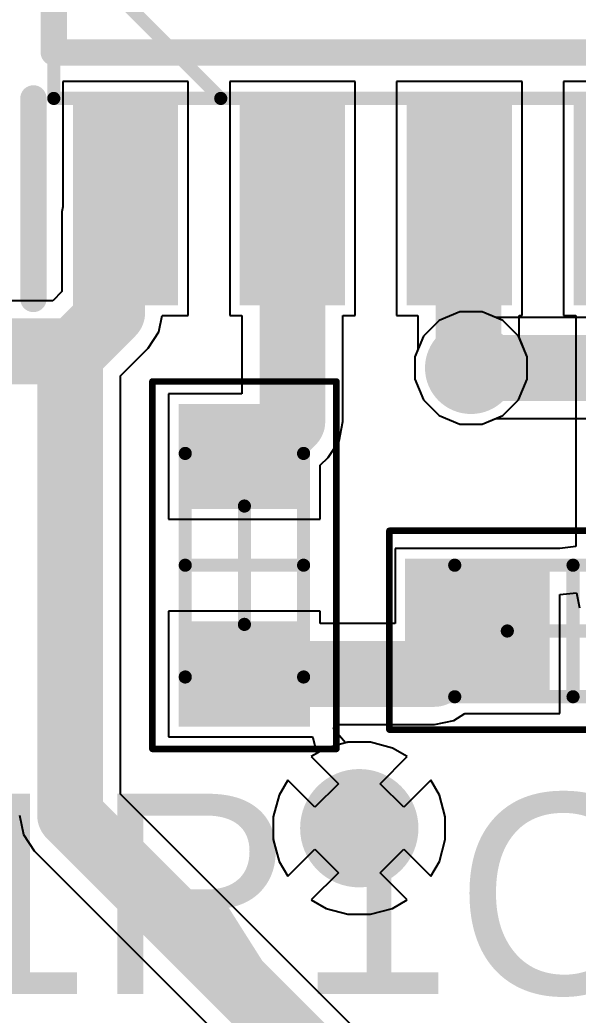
# Model space of a CAD drawing. Header units: inches. Extents: x 3 to 4.98, y 3.05 to 4.16.
# Drawn here: x 3.2448 to 3.412, y 3.2905 to 3.5885 of the extents above; entities that cross this region are included whole.
import ezdxf

# ---------------------------------------------------------------- set-up
doc = ezdxf.new("R2010")
doc.units = ezdxf.units.IN
doc.header["$MEASUREMENT"] = 0
for name, color, linetype in [('Bottom Layer', 5, 'Continuous'), ('Bottom Solder', 6, 'Continuous'), ('Layer 1', 16, 'Continuous'), ('Layer 2', 76, 'Continuous'), ('Mechanical 13', 56, 'Continuous'), ('Mechanical 15', 56, 'Continuous'), ('Top Layer', 1, 'Continuous'), ('Top Overlay', 2, 'Continuous'), ('Top Paste', 8, 'Continuous'), ('Top Solder', 216, 'Continuous'), ('Via Holes', 16, 'Continuous')]:
    doc.layers.add(name, color=color, linetype=linetype)
doc.styles.add('Arial', font='', dxfattribs={"height": 0.2})
doc.styles.get('Arial').set_extended_font_data('Arial')

# ---------------------------------------------------------------- blocks, each defined once
blk = doc.blocks.new('SOIC127P600X163_8N_1')
at = {"layer": 'Top Layer'}
for points in [[(-0.13679, 0.08878), (-0.07675, 0.08878), (-0.07675, 0.06122), (-0.13679, 0.06122)], [(0.07675, 0.08878), (0.13679, 0.08878), (0.13679, 0.06122), (0.07675, 0.06122)], [(-0.13679, 0.03878), (-0.07675, 0.03878), (-0.07675, 0.01122), (-0.13679, 0.01122)], [(0.07675, 0.03878), (0.13679, 0.03878), (0.13679, 0.01122), (0.07675, 0.01122)], [(-0.13679, -0.01122), (-0.07675, -0.01122), (-0.07675, -0.03878), (-0.13679, -0.03878)], [(0.07675, -0.01122), (0.13679, -0.01122), (0.13679, -0.03878), (0.07675, -0.03878)], [(-0.13679, -0.06122), (-0.07675, -0.06122), (-0.07675, -0.08878), (-0.13679, -0.08878)], [(0.07675, -0.06122), (0.13679, -0.06122), (0.13679, -0.08878), (0.07675, -0.08878)]]:
    blk.add_hatch(color=1, dxfattribs=at).paths.add_polyline_path(points)
at = {"layer": 'Top Paste'}
for points in [[(-0.13679, 0.08878), (-0.07675, 0.08878), (-0.07675, 0.06122), (-0.13679, 0.06122)], [(0.07675, 0.08878), (0.13679, 0.08878), (0.13679, 0.06122), (0.07675, 0.06122)], [(-0.13679, 0.03878), (-0.07675, 0.03878), (-0.07675, 0.01122), (-0.13679, 0.01122)], [(0.07675, 0.03878), (0.13679, 0.03878), (0.13679, 0.01122), (0.07675, 0.01122)], [(-0.13679, -0.01122), (-0.07675, -0.01122), (-0.07675, -0.03878), (-0.13679, -0.03878)], [(0.07675, -0.01122), (0.13679, -0.01122), (0.13679, -0.03878), (0.07675, -0.03878)], [(-0.13679, -0.06122), (-0.07675, -0.06122), (-0.07675, -0.08878), (-0.13679, -0.08878)], [(0.07675, -0.06122), (0.13679, -0.06122), (0.13679, -0.08878), (0.07675, -0.08878)]]:
    blk.add_hatch(color=8, dxfattribs=at).paths.add_polyline_path(points)
at = {"layer": 'Top Solder'}
for points in [[(-0.13876, 0.09075), (-0.07478, 0.09075), (-0.07478, 0.05925), (-0.13876, 0.05925)], [(0.07478, 0.09075), (0.13876, 0.09075), (0.13876, 0.05925), (0.07478, 0.05925)], [(-0.13876, 0.04075), (-0.07478, 0.04075), (-0.07478, 0.00925), (-0.13876, 0.00925)], [(0.07478, 0.04075), (0.13876, 0.04075), (0.13876, 0.00925), (0.07478, 0.00925)], [(-0.13876, -0.00925), (-0.07478, -0.00925), (-0.07478, -0.04075), (-0.13876, -0.04075)], [(0.07478, -0.00925), (0.13876, -0.00925), (0.13876, -0.04075), (0.07478, -0.04075)], [(-0.13876, -0.05925), (-0.07478, -0.05925), (-0.07478, -0.09075), (-0.13876, -0.09075)], [(0.07478, -0.05925), (0.13876, -0.05925), (0.13876, -0.09075), (0.07478, -0.09075)]]:
    blk.add_hatch(color=216, dxfattribs=at).paths.add_polyline_path(points)
at = {"layer": 'Mechanical 15'}
for points in [[(-0.02677, 0.09646, 0.00394, 0.00394, 0), (-0.07677, 0.04646, 0.00394, 0.00394, 0)], [(-0.07677, 0.09646, 0.00394, 0.00394, 0), (-0.07677, -0.09646, 0.00394, 0.00394, 0)], [(-0.07677, 0.09646, 0.00394, 0.00394, 0), (0.07677, 0.09646, 0.00394, 0.00394, 0)], [(0.07677, 0.09646, 0.00394, 0.00394, 0), (0.07677, -0.09646, 0.00394, 0.00394, 0)], [(-0.07677, -0.09646, 0.00394, 0.00394, 0), (0.07677, -0.09646, 0.00394, 0.00394, 0)]]:
    blk.add_lwpolyline(points, format="xyseb", dxfattribs=at)
for points in [[(-0.07776, 0.09646, 0.00197, 0.00197, 1), (-0.07579, 0.09646, 0.00197, 0.00197, 1)], [(-0.07776, 0.09646, 0.00197, 0.00197, 1), (-0.07579, 0.09646, 0.00197, 0.00197, 1)], [(-0.02776, 0.09646, 0.00197, 0.00197, 1), (-0.02579, 0.09646, 0.00197, 0.00197, 1)], [(0.07579, 0.09646, 0.00197, 0.00197, 1), (0.07776, 0.09646, 0.00197, 0.00197, 1)], [(0.07579, 0.09646, 0.00197, 0.00197, 1), (0.07776, 0.09646, 0.00197, 0.00197, 1)], [(-0.07776, 0.04646, 0.00197, 0.00197, 1), (-0.07579, 0.04646, 0.00197, 0.00197, 1)], [(-0.07776, -0.09646, 0.00197, 0.00197, 1), (-0.07579, -0.09646, 0.00197, 0.00197, 1)], [(-0.07776, -0.09646, 0.00197, 0.00197, 1), (-0.07579, -0.09646, 0.00197, 0.00197, 1)], [(0.07579, -0.09646, 0.00197, 0.00197, 1), (0.07776, -0.09646, 0.00197, 0.00197, 1)], [(0.07579, -0.09646, 0.00197, 0.00197, 1), (0.07776, -0.09646, 0.00197, 0.00197, 1)]]:
    blk.add_lwpolyline(points, format="xyseb", close=True, dxfattribs=at)
at = {"layer": 'Top Overlay'}
for points in [[(-0.13681, 0.10256, 0.00787, 0.00787, 0), (-0.07677, 0.10256, 0.00787, 0.00787, 0)], [(-0.06299, 0.09646, 0.00787, 0.00787, 0), (-0.06299, -0.09646, 0.00787, 0.00787, 0)], [(-0.06299, 0.09646, 0.00787, 0.00787, 0), (0.06299, 0.09646, 0.00787, 0.00787, 0)], [(0.06299, 0.09646, 0.00787, 0.00787, 0), (0.06299, -0.09646, 0.00787, 0.00787, 0)], [(-0.06299, -0.09646, 0.00787, 0.00787, 0), (0.06299, -0.09646, 0.00787, 0.00787, 0)]]:
    blk.add_lwpolyline(points, format="xyseb", dxfattribs=at)
for points in [[(-0.13878, 0.10256, 0.00394, 0.00394, 1), (-0.13484, 0.10256, 0.00394, 0.00394, 1)], [(-0.07874, 0.10256, 0.00394, 0.00394, 1), (-0.0748, 0.10256, 0.00394, 0.00394, 1)], [(-0.06496, 0.09646, 0.00394, 0.00394, 1), (-0.06102, 0.09646, 0.00394, 0.00394, 1)], [(-0.06496, 0.09646, 0.00394, 0.00394, 1), (-0.06102, 0.09646, 0.00394, 0.00394, 1)], [(0.06102, 0.09646, 0.00394, 0.00394, 1), (0.06496, 0.09646, 0.00394, 0.00394, 1)], [(0.06102, 0.09646, 0.00394, 0.00394, 1), (0.06496, 0.09646, 0.00394, 0.00394, 1)], [(-0.06496, -0.09646, 0.00394, 0.00394, 1), (-0.06102, -0.09646, 0.00394, 0.00394, 1)], [(-0.06496, -0.09646, 0.00394, 0.00394, 1), (-0.06102, -0.09646, 0.00394, 0.00394, 1)], [(0.06102, -0.09646, 0.00394, 0.00394, 1), (0.06496, -0.09646, 0.00394, 0.00394, 1)], [(0.06102, -0.09646, 0.00394, 0.00394, 1), (0.06496, -0.09646, 0.00394, 0.00394, 1)]]:
    blk.add_lwpolyline(points, format="xyseb", close=True, dxfattribs=at)
blk = doc.blocks.new('RES_SM0603_YAGEORC_N_8')
at = {"layer": 'Top Layer'}
for points in [[(-0.04634, -0.01772), (-0.04634, 0.01772), (-0.01878, 0.01772), (-0.01878, -0.01772)], [(0.01878, -0.01772), (0.01878, 0.01772), (0.04634, 0.01772), (0.04634, -0.01772)]]:
    blk.add_hatch(color=1, dxfattribs=at).paths.add_polyline_path(points)
at = {"layer": 'Top Paste'}
for points in [[(-0.04634, -0.01772), (-0.04634, 0.01772), (-0.01878, 0.01772), (-0.01878, -0.01772)], [(0.01878, -0.01772), (0.01878, 0.01772), (0.04634, 0.01772), (0.04634, -0.01772)]]:
    blk.add_hatch(color=8, dxfattribs=at).paths.add_polyline_path(points)
at = {"layer": 'Top Solder'}
for points in [[(-0.04831, -0.01969), (-0.04831, 0.01969), (-0.01681, 0.01969), (-0.01681, -0.01969)], [(0.01681, -0.01969), (0.01681, 0.01969), (0.04831, 0.01969), (0.04831, -0.01969)]]:
    blk.add_hatch(color=216, dxfattribs=at).paths.add_polyline_path(points)
at = {"layer": 'Mechanical 13'}
for points in [[(-0.03346, -0.01772, 0.00394, 0.00394, 0), (-0.03346, 0.01772, 0.00394, 0.00394, 0)], [(0.03346, 0.01772, 0.00394, 0.00394, 0), (-0.03346, 0.01772, 0.00394, 0.00394, 0)], [(0.03346, -0.01772, 0.00394, 0.00394, 0), (0.03346, 0.01772, 0.00394, 0.00394, 0)], [(0.03346, -0.01772, 0.00394, 0.00394, 0), (-0.03346, -0.01772, 0.00394, 0.00394, 0)]]:
    blk.add_lwpolyline(points, format="xyseb", dxfattribs=at)
for points in [[(-0.03445, 0.01772, 0.00197, 0.00197, 1), (-0.03248, 0.01772, 0.00197, 0.00197, 1)], [(-0.03445, 0.01772, 0.00197, 0.00197, 1), (-0.03248, 0.01772, 0.00197, 0.00197, 1)], [(0.03248, 0.01772, 0.00197, 0.00197, 1), (0.03445, 0.01772, 0.00197, 0.00197, 1)], [(0.03248, 0.01772, 0.00197, 0.00197, 1), (0.03445, 0.01772, 0.00197, 0.00197, 1)], [(-0.03445, -0.01772, 0.00197, 0.00197, 1), (-0.03248, -0.01772, 0.00197, 0.00197, 1)], [(-0.03445, -0.01772, 0.00197, 0.00197, 1), (-0.03248, -0.01772, 0.00197, 0.00197, 1)], [(0.03248, -0.01772, 0.00197, 0.00197, 1), (0.03445, -0.01772, 0.00197, 0.00197, 1)], [(0.03248, -0.01772, 0.00197, 0.00197, 1), (0.03445, -0.01772, 0.00197, 0.00197, 1)]]:
    blk.add_lwpolyline(points, format="xyseb", close=True, dxfattribs=at)
at = {"layer": 'Mechanical 15'}
for points in [[(-0.055, -0.02756, 0.00197, 0.00197, 0), (-0.055, 0.02756, 0.00197, 0.00197, 0)], [(0.055, 0.02756, 0.00197, 0.00197, 0), (-0.055, 0.02756, 0.00197, 0.00197, 0)], [(0.055, -0.02756, 0.00197, 0.00197, 0), (0.055, 0.02756, 0.00197, 0.00197, 0)], [(0, -0.01772, 0.00394, 0.00394, 0), (0, 0.01772, 0.00394, 0.00394, 0)], [(0.01772, 0, 0.00394, 0.00394, 0), (-0.01772, 0, 0.00394, 0.00394, 0)], [(0.055, -0.02756, 0.00197, 0.00197, 0), (-0.055, -0.02756, 0.00197, 0.00197, 0)]]:
    blk.add_lwpolyline(points, format="xyseb", dxfattribs=at)
for points in [[(-0.05549, 0.02756, 0.000984, 0.000984, 1), (-0.05451, 0.02756, 0.000984, 0.000984, 1)], [(-0.05549, 0.02756, 0.000984, 0.000984, 1), (-0.05451, 0.02756, 0.000984, 0.000984, 1)], [(0.05451, 0.02756, 0.000984, 0.000984, 1), (0.05549, 0.02756, 0.000984, 0.000984, 1)], [(0.05451, 0.02756, 0.000984, 0.000984, 1), (0.05549, 0.02756, 0.000984, 0.000984, 1)], [(-0.00098, 0.01772, 0.00197, 0.00197, 1), (0.00098, 0.01772, 0.00197, 0.00197, 1)], [(-0.0187, 0, 0.00197, 0.00197, 1), (-0.01673, 0, 0.00197, 0.00197, 1)], [(0.01673, 0, 0.00197, 0.00197, 1), (0.0187, 0, 0.00197, 0.00197, 1)], [(-0.00098, -0.01772, 0.00197, 0.00197, 1), (0.00098, -0.01772, 0.00197, 0.00197, 1)], [(-0.05549, -0.02756, 0.000984, 0.000984, 1), (-0.05451, -0.02756, 0.000984, 0.000984, 1)], [(-0.05549, -0.02756, 0.000984, 0.000984, 1), (-0.05451, -0.02756, 0.000984, 0.000984, 1)], [(0.05451, -0.02756, 0.000984, 0.000984, 1), (0.05549, -0.02756, 0.000984, 0.000984, 1)], [(0.05451, -0.02756, 0.000984, 0.000984, 1), (0.05549, -0.02756, 0.000984, 0.000984, 1)]]:
    blk.add_lwpolyline(points, format="xyseb", close=True, dxfattribs=at)
blk = doc.blocks.new('CAP_SM0603_YAGEOCC2_N_17')
at = {"layer": 'Top Layer'}
for points in [[(-0.04831, -0.01969), (-0.04831, 0.01969), (-0.00894, 0.01969), (-0.00894, -0.01969)], [(0.00894, -0.01969), (0.00894, 0.01969), (0.04831, 0.01969), (0.04831, -0.01969)]]:
    blk.add_hatch(color=1, dxfattribs=at).paths.add_polyline_path(points)
at = {"layer": 'Top Paste'}
for points in [[(-0.04831, -0.01969), (-0.04831, 0.01969), (-0.00894, 0.01969), (-0.00894, -0.01969)], [(0.00894, -0.01969), (0.00894, 0.01969), (0.04831, 0.01969), (0.04831, -0.01969)]]:
    blk.add_hatch(color=8, dxfattribs=at).paths.add_polyline_path(points)
at = {"layer": 'Top Solder'}
for points in [[(-0.05028, -0.02165), (-0.05028, 0.02165), (-0.00697, 0.02165), (-0.00697, -0.02165)], [(0.00697, -0.02165), (0.00697, 0.02165), (0.05028, 0.02165), (0.05028, -0.02165)]]:
    blk.add_hatch(color=216, dxfattribs=at).paths.add_polyline_path(points)
at = {"layer": 'Mechanical 13'}
for points in [[(-0.03543, -0.01969, 0.00394, 0.00394, 0), (-0.03543, 0.01969, 0.00394, 0.00394, 0)], [(-0.03543, 0.01969, 0.00394, 0.00394, 0), (0.03543, 0.01969, 0.00394, 0.00394, 0)], [(0.03543, -0.01969, 0.00394, 0.00394, 0), (0.03543, 0.01969, 0.00394, 0.00394, 0)], [(-0.03543, -0.01969, 0.00394, 0.00394, 0), (0.03543, -0.01969, 0.00394, 0.00394, 0)]]:
    blk.add_lwpolyline(points, format="xyseb", dxfattribs=at)
for points in [[(-0.03642, 0.01969, 0.00197, 0.00197, 1), (-0.03445, 0.01969, 0.00197, 0.00197, 1)], [(-0.03642, 0.01969, 0.00197, 0.00197, 1), (-0.03445, 0.01969, 0.00197, 0.00197, 1)], [(0.03445, 0.01969, 0.00197, 0.00197, 1), (0.03642, 0.01969, 0.00197, 0.00197, 1)], [(0.03445, 0.01969, 0.00197, 0.00197, 1), (0.03642, 0.01969, 0.00197, 0.00197, 1)], [(-0.03642, -0.01969, 0.00197, 0.00197, 1), (-0.03445, -0.01969, 0.00197, 0.00197, 1)], [(-0.03642, -0.01969, 0.00197, 0.00197, 1), (-0.03445, -0.01969, 0.00197, 0.00197, 1)], [(0.03445, -0.01969, 0.00197, 0.00197, 1), (0.03642, -0.01969, 0.00197, 0.00197, 1)], [(0.03445, -0.01969, 0.00197, 0.00197, 1), (0.03642, -0.01969, 0.00197, 0.00197, 1)]]:
    blk.add_lwpolyline(points, format="xyseb", close=True, dxfattribs=at)
at = {"layer": 'Mechanical 15'}
for points in [[(-0.055, -0.02953, 0.00197, 0.00197, 0), (-0.055, 0.03, 0.00197, 0.00197, 0)], [(-0.055, 0.03, 0.00197, 0.00197, 0), (0.055, 0.03, 0.00197, 0.00197, 0)], [(0.055, -0.02953, 0.00197, 0.00197, 0), (0.055, 0.03, 0.00197, 0.00197, 0)], [(0, -0.01969, 0.00394, 0.00394, 0), (0, 0.01969, 0.00394, 0.00394, 0)], [(-0.01969, 0, 0.00394, 0.00394, 0), (0.01969, 0, 0.00394, 0.00394, 0)], [(-0.055, -0.02953, 0.00197, 0.00197, 0), (0.055, -0.02953, 0.00197, 0.00197, 0)]]:
    blk.add_lwpolyline(points, format="xyseb", dxfattribs=at)
for points in [[(-0.05549, 0.03, 0.000984, 0.000984, 1), (-0.05451, 0.03, 0.000984, 0.000984, 1)], [(-0.05549, 0.03, 0.000984, 0.000984, 1), (-0.05451, 0.03, 0.000984, 0.000984, 1)], [(0.05451, 0.03, 0.000984, 0.000984, 1), (0.05549, 0.03, 0.000984, 0.000984, 1)], [(0.05451, 0.03, 0.000984, 0.000984, 1), (0.05549, 0.03, 0.000984, 0.000984, 1)], [(-0.00098, 0.01969, 0.00197, 0.00197, 1), (0.00098, 0.01969, 0.00197, 0.00197, 1)], [(-0.02067, 0, 0.00197, 0.00197, 1), (-0.0187, 0, 0.00197, 0.00197, 1)], [(0.0187, 0, 0.00197, 0.00197, 1), (0.02067, 0, 0.00197, 0.00197, 1)], [(-0.00098, -0.01969, 0.00197, 0.00197, 1), (0.00098, -0.01969, 0.00197, 0.00197, 1)], [(-0.05549, -0.02953, 0.000984, 0.000984, 1), (-0.05451, -0.02953, 0.000984, 0.000984, 1)], [(-0.05549, -0.02953, 0.000984, 0.000984, 1), (-0.05451, -0.02953, 0.000984, 0.000984, 1)], [(0.05451, -0.02953, 0.000984, 0.000984, 1), (0.05549, -0.02953, 0.000984, 0.000984, 1)], [(0.05451, -0.02953, 0.000984, 0.000984, 1), (0.05549, -0.02953, 0.000984, 0.000984, 1)]]:
    blk.add_lwpolyline(points, format="xyseb", close=True, dxfattribs=at)

msp = doc.modelspace()

# ---------------------------------------------------------------- hatches: boundary and pattern name
at = {"layer": 'Bottom Layer'}
h = msp.add_hatch(color=5, dxfattribs=at)
edge = h.paths.add_edge_path()
edge.add_arc((3.37992, 3.48425), 0.01181, 0, 360)
h = msp.add_hatch(color=5, dxfattribs=at)
edge = h.paths.add_edge_path()
edge.add_arc((3.34646, 3.34646), 0.01575, 0, 360)
at = {"layer": 'Bottom Solder'}
h = msp.add_hatch(color=6, dxfattribs=at)
edge = h.paths.add_edge_path()
edge.add_arc((3.37992, 3.48425), 0.01378, 0, 360)
h = msp.add_hatch(color=6, dxfattribs=at)
edge = h.paths.add_edge_path()
edge.add_arc((3.34646, 3.34646), 0.01772, 0, 360)
at = {"layer": 'Layer 1'}
h = msp.add_hatch(color=16, dxfattribs=at)
edge = h.paths.add_edge_path()
edge.add_arc((3.37992, 3.48425), 0.01181, 0, 360)
h = msp.add_hatch(color=16, dxfattribs=at)
edge = h.paths.add_edge_path()
edge.add_arc((3.34646, 3.34646), 0.01575, 0, 360)
at = {"layer": 'Layer 2'}
h = msp.add_hatch(color=76, dxfattribs=at)
edge = h.paths.add_edge_path()
edge.add_arc((3.37992, 3.48425), 0.01181, 0, 360)
h = msp.add_hatch(color=76, dxfattribs=at)
edge = h.paths.add_edge_path()
edge.add_arc((3.34646, 3.34646), 0.01575, 0, 360)
at = {"layer": 'Top Layer'}
h = msp.add_hatch(color=1, dxfattribs=at)
edge = h.paths.add_edge_path()
edge.add_arc((3.37992, 3.48425), 0.01181, 0, 360)
h = msp.add_hatch(color=1, dxfattribs=at)
edge = h.paths.add_edge_path()
edge.add_arc((3.34646, 3.34646), 0.01575, 0, 360)
at = {"layer": 'Top Solder'}
h = msp.add_hatch(color=216, dxfattribs=at)
edge = h.paths.add_edge_path()
edge.add_arc((3.37992, 3.48425), 0.01378, 0, 360)
h = msp.add_hatch(color=216, dxfattribs=at)
edge = h.paths.add_edge_path()
edge.add_arc((3.34646, 3.34646), 0.01772, 0, 360)
at = {"layer": 'Via Holes'}
h = msp.add_hatch(color=7, dxfattribs=at)
edge = h.paths.add_edge_path()
edge.add_arc((3.37992, 3.48425), 0.00787, 0, 360)
h = msp.add_hatch(color=7, dxfattribs=at)
edge = h.paths.add_edge_path()
edge.add_arc((3.34646, 3.34646), 0.00787, 0, 360)

# ---------------------------------------------------------------- linework, layer by layer
at = {"layer": 'Bottom Layer'}
for p, q in [((3.37658, 3.50106), (3.3704, 3.4985)), ((3.38327, 3.50106), (3.37658, 3.50106)), ((3.38732, 3.49939), (3.38327, 3.50106)), ((3.3704, 3.4985), (3.36567, 3.49377)), ((3.45127, 3.49939), (3.38732, 3.49939)), ((3.36567, 3.49377), (3.36311, 3.4876)), ((3.36311, 3.4876), (3.36311, 3.48091)), ((3.36311, 3.48091), (3.36567, 3.47473)), ((3.36567, 3.47473), (3.3704, 3.47)), ((3.3704, 3.47), (3.37658, 3.46744)), ((3.38327, 3.46744), (3.38732, 3.46912)), ((3.38732, 3.46912), (3.45127, 3.46912)), ((3.37658, 3.46744), (3.38327, 3.46744)), ((3.33652, 3.37045), (3.33209, 3.36789)), ((3.34307, 3.3722), (3.33652, 3.37045)), ((3.34985, 3.3722), (3.34307, 3.3722)), ((3.3564, 3.37045), (3.34985, 3.3722)), ((3.36082, 3.36789), (3.3564, 3.37045)), ((3.33209, 3.36789), (3.34019, 3.35979)), ((3.35272, 3.35979), (3.36082, 3.36789)), ((3.32502, 3.36082), (3.32246, 3.3564)), ((3.33312, 3.35272), (3.32502, 3.36082)), ((3.34019, 3.35979), (3.33312, 3.35272)), ((3.35979, 3.35272), (3.35272, 3.35979)), ((3.36789, 3.36082), (3.35979, 3.35272)), ((3.37045, 3.3564), (3.36789, 3.36082)), ((3.32246, 3.3564), (3.32071, 3.34985)), ((3.3722, 3.34985), (3.37045, 3.3564)), ((3.32071, 3.34985), (3.32071, 3.34307)), ((3.3722, 3.34307), (3.3722, 3.34985)), ((3.32071, 3.34307), (3.32246, 3.33652)), ((3.32502, 3.33209), (3.33312, 3.34019)), ((3.33312, 3.34019), (3.34019, 3.33312)), ((3.35272, 3.33312), (3.35979, 3.34019)), ((3.35979, 3.34019), (3.36789, 3.33209)), ((3.37045, 3.33652), (3.3722, 3.34307)), ((3.32246, 3.33652), (3.32502, 3.33209)), ((3.36789, 3.33209), (3.37045, 3.33652)), ((3.34019, 3.33312), (3.33209, 3.32502)), ((3.36082, 3.32502), (3.35272, 3.33312)), ((3.33209, 3.32502), (3.33652, 3.32246)), ((3.33652, 3.32246), (3.34307, 3.32071)), ((3.34985, 3.32071), (3.3564, 3.32246)), ((3.3564, 3.32246), (3.36082, 3.32502)), ((3.34307, 3.32071), (3.34985, 3.32071))]:
    msp.add_line(p, q, dxfattribs=at)
msp.add_lwpolyline([(3.37992, 3.48425, 0.01969, 0.01969, 0), (3.45866, 3.48425, 0.01969, 0.01969, 0)], format="xyseb", dxfattribs=at)
msp.add_lwpolyline([(3.375, 3.48425, 0.00984, 0.00984, 1), (3.38484, 3.48425, 0.00984, 0.00984, 1)], format="xyseb", close=True, dxfattribs=at)
at = {"layer": 'Layer 1'}
for p, q in [((3.37658, 3.50106), (3.3704, 3.4985)), ((3.38327, 3.50106), (3.37658, 3.50106)), ((3.38944, 3.4985), (3.38327, 3.50106)), ((3.3704, 3.4985), (3.36567, 3.49377)), ((3.39417, 3.49377), (3.38944, 3.4985)), ((3.36567, 3.49377), (3.36311, 3.4876)), ((3.39673, 3.4876), (3.39417, 3.49377)), ((3.36311, 3.4876), (3.36311, 3.48091)), ((3.39673, 3.48091), (3.39673, 3.4876)), ((3.36311, 3.48091), (3.36567, 3.47473)), ((3.39417, 3.47473), (3.39673, 3.48091)), ((3.36567, 3.47473), (3.3704, 3.47)), ((3.38944, 3.47), (3.39417, 3.47473)), ((3.3704, 3.47), (3.37658, 3.46744)), ((3.38327, 3.46744), (3.38944, 3.47)), ((3.37658, 3.46744), (3.38327, 3.46744)), ((3.33652, 3.37045), (3.33209, 3.36789)), ((3.34307, 3.3722), (3.33652, 3.37045)), ((3.34985, 3.3722), (3.34307, 3.3722)), ((3.3564, 3.37045), (3.34985, 3.3722)), ((3.36082, 3.36789), (3.3564, 3.37045)), ((3.33209, 3.36789), (3.34019, 3.35979)), ((3.35272, 3.35979), (3.36082, 3.36789)), ((3.32502, 3.36082), (3.32246, 3.3564)), ((3.33312, 3.35272), (3.32502, 3.36082)), ((3.34019, 3.35979), (3.33312, 3.35272)), ((3.35979, 3.35272), (3.35272, 3.35979)), ((3.36789, 3.36082), (3.35979, 3.35272)), ((3.37045, 3.3564), (3.36789, 3.36082)), ((3.32246, 3.3564), (3.32071, 3.34985)), ((3.3722, 3.34985), (3.37045, 3.3564)), ((3.32071, 3.34985), (3.32071, 3.34307)), ((3.3722, 3.34307), (3.3722, 3.34985)), ((3.32071, 3.34307), (3.32246, 3.33652)), ((3.32502, 3.33209), (3.33312, 3.34019)), ((3.33312, 3.34019), (3.34019, 3.33312)), ((3.35272, 3.33312), (3.35979, 3.34019)), ((3.35979, 3.34019), (3.36789, 3.33209)), ((3.37045, 3.33652), (3.3722, 3.34307)), ((3.32246, 3.33652), (3.32502, 3.33209)), ((3.36789, 3.33209), (3.37045, 3.33652)), ((3.34019, 3.33312), (3.33209, 3.32502)), ((3.36082, 3.32502), (3.35272, 3.33312)), ((3.33209, 3.32502), (3.33652, 3.32246)), ((3.33652, 3.32246), (3.34307, 3.32071)), ((3.34985, 3.32071), (3.3564, 3.32246)), ((3.3564, 3.32246), (3.36082, 3.32502)), ((3.34307, 3.32071), (3.34985, 3.32071))]:
    msp.add_line(p, q, dxfattribs=at)
at = {"layer": 'Layer 2'}
for p, q in [((3.37658, 3.50106), (3.3704, 3.4985)), ((3.38327, 3.50106), (3.37658, 3.50106)), ((3.38944, 3.4985), (3.38327, 3.50106)), ((3.3704, 3.4985), (3.36567, 3.49377)), ((3.39417, 3.49377), (3.38944, 3.4985)), ((3.36567, 3.49377), (3.36311, 3.4876)), ((3.39673, 3.4876), (3.39417, 3.49377)), ((3.36311, 3.4876), (3.36311, 3.48091)), ((3.39673, 3.48091), (3.39673, 3.4876)), ((3.36311, 3.48091), (3.36567, 3.47473)), ((3.39417, 3.47473), (3.39673, 3.48091)), ((3.36567, 3.47473), (3.3704, 3.47)), ((3.38944, 3.47), (3.39417, 3.47473)), ((3.3704, 3.47), (3.37658, 3.46744)), ((3.38327, 3.46744), (3.38944, 3.47)), ((3.37658, 3.46744), (3.38327, 3.46744)), ((3.33652, 3.37045), (3.33209, 3.36789)), ((3.34307, 3.3722), (3.33652, 3.37045)), ((3.34985, 3.3722), (3.34307, 3.3722)), ((3.3564, 3.37045), (3.34985, 3.3722)), ((3.36082, 3.36789), (3.3564, 3.37045)), ((3.33209, 3.36789), (3.34019, 3.35979)), ((3.35272, 3.35979), (3.36082, 3.36789)), ((3.32502, 3.36082), (3.32246, 3.3564)), ((3.33312, 3.35272), (3.32502, 3.36082)), ((3.34019, 3.35979), (3.33312, 3.35272)), ((3.35979, 3.35272), (3.35272, 3.35979)), ((3.36789, 3.36082), (3.35979, 3.35272)), ((3.37045, 3.3564), (3.36789, 3.36082)), ((3.32246, 3.3564), (3.32071, 3.34985)), ((3.3722, 3.34985), (3.37045, 3.3564)), ((3.32071, 3.34985), (3.32071, 3.34307)), ((3.3722, 3.34307), (3.3722, 3.34985)), ((3.32071, 3.34307), (3.32246, 3.33652)), ((3.32502, 3.33209), (3.33312, 3.34019)), ((3.33312, 3.34019), (3.34019, 3.33312)), ((3.35272, 3.33312), (3.35979, 3.34019)), ((3.35979, 3.34019), (3.36789, 3.33209)), ((3.37045, 3.33652), (3.3722, 3.34307)), ((3.32246, 3.33652), (3.32502, 3.33209)), ((3.36789, 3.33209), (3.37045, 3.33652)), ((3.34019, 3.33312), (3.33209, 3.32502)), ((3.36082, 3.32502), (3.35272, 3.33312)), ((3.33209, 3.32502), (3.33652, 3.32246)), ((3.33652, 3.32246), (3.34307, 3.32071)), ((3.34985, 3.32071), (3.3564, 3.32246)), ((3.3564, 3.32246), (3.36082, 3.32502)), ((3.34307, 3.32071), (3.34985, 3.32071))]:
    msp.add_line(p, q, dxfattribs=at)
at = {"layer": 'Top Layer'}
for p, q in [((3.29521, 3.56998), (3.25765, 3.56998)), ((3.25765, 3.56998), (3.25765, 3.53249)), ((3.29521, 3.49994), (3.29521, 3.56998)), ((3.34521, 3.56998), (3.30765, 3.56998)), ((3.30765, 3.56998), (3.30765, 3.49994)), ((3.34521, 3.49994), (3.34521, 3.56998)), ((3.39521, 3.56998), (3.35765, 3.56998)), ((3.35765, 3.56998), (3.35765, 3.49994)), ((3.39521, 3.49994), (3.39521, 3.56998)), ((3.43955, 3.56998), (3.40765, 3.56998)), ((3.40765, 3.56998), (3.40765, 3.49994)), ((3.25765, 3.53249), (3.25736, 3.53102)), ((3.25736, 3.53102), (3.25736, 3.53102)), ((3.25736, 3.53102), (3.25736, 3.50711)), ((3.25736, 3.50711), (3.25464, 3.50439)), ((3.25464, 3.50439), (3.22811, 3.50439)), ((3.28647, 3.49505), (3.28745, 3.49994)), ((3.28745, 3.49994), (3.29521, 3.49994)), ((3.30765, 3.49994), (3.31129, 3.49994)), ((3.31129, 3.49994), (3.31129, 3.47654)), ((3.34156, 3.46819), (3.34156, 3.49994)), ((3.34156, 3.49994), (3.34521, 3.49994)), ((3.35765, 3.49994), (3.36403, 3.49994)), ((3.36403, 3.49994), (3.36403, 3.48983)), ((3.3943, 3.49346), (3.3943, 3.49994)), ((3.3943, 3.49994), (3.39521, 3.49994)), ((3.40765, 3.49994), (3.41129, 3.49994)), ((3.41129, 3.49994), (3.41129, 3.4308)), ((3.28319, 3.49014), (3.28647, 3.49505)), ((3.39673, 3.4876), (3.3943, 3.49346)), ((3.27498, 3.48192), (3.28319, 3.49014)), ((3.28319, 3.49014), (3.28319, 3.49014)), ((3.36403, 3.48983), (3.36311, 3.4876)), ((3.36311, 3.4876), (3.36311, 3.48091)), ((3.39673, 3.48091), (3.39673, 3.4876)), ((3.27498, 3.35666), (3.27498, 3.48192)), ((3.36311, 3.48091), (3.36567, 3.47473)), ((3.39417, 3.47473), (3.39673, 3.48091)), ((3.31129, 3.47654), (3.28934, 3.47654)), ((3.28934, 3.47654), (3.28934, 3.43898)), ((3.36567, 3.47473), (3.3704, 3.47)), ((3.38944, 3.47), (3.39417, 3.47473)), ((3.3704, 3.47), (3.37658, 3.46744)), ((3.38327, 3.46744), (3.38944, 3.47)), ((3.34041, 3.4624), (3.34156, 3.46819)), ((3.37658, 3.46744), (3.38327, 3.46744)), ((3.33713, 3.45749), (3.34041, 3.4624)), ((3.33477, 3.45513), (3.33713, 3.45749)), ((3.33713, 3.45749), (3.33713, 3.45749)), ((3.33477, 3.43898), (3.33477, 3.45513)), ((3.28934, 3.43898), (3.33477, 3.43898)), ((3.40629, 3.4302), (3.35718, 3.4302)), ((3.35718, 3.4302), (3.35718, 3.40777)), ((3.40655, 3.4302), (3.40629, 3.4302)), ((3.41129, 3.4308), (3.40655, 3.4302)), ((3.40655, 3.41643), (3.41155, 3.41692)), ((3.40655, 3.38083), (3.40655, 3.41643)), ((3.41155, 3.41692), (3.41245, 3.4124)), ((3.33477, 3.41142), (3.28934, 3.41142)), ((3.28934, 3.41142), (3.28934, 3.37386)), ((3.33477, 3.40777), (3.33477, 3.41142)), ((3.35718, 3.40777), (3.33477, 3.40777)), ((3.37478, 3.37866), (3.37803, 3.38083)), ((3.37803, 3.38083), (3.40655, 3.38083)), ((3.3387, 3.37621), (3.33925, 3.3775)), ((3.34232, 3.37205), (3.3387, 3.37621)), ((3.33925, 3.3775), (3.36899, 3.3775)), ((3.36899, 3.3775), (3.37478, 3.37866)), ((3.36899, 3.3775), (3.36899, 3.3775)), ((3.28934, 3.37386), (3.33023, 3.37386)), ((3.33023, 3.37386), (3.33242, 3.37386)), ((3.33242, 3.37386), (3.33252, 3.37348)), ((3.33252, 3.37348), (3.33252, 3.37348)), ((3.33252, 3.37348), (3.33376, 3.36886)), ((3.34283, 3.37214), (3.34232, 3.37205)), ((3.34307, 3.3722), (3.34283, 3.37214)), ((3.34985, 3.3722), (3.34307, 3.3722)), ((3.3564, 3.37045), (3.34985, 3.3722)), ((3.36082, 3.36789), (3.3564, 3.37045)), ((3.33376, 3.36886), (3.33209, 3.36789)), ((3.33209, 3.36789), (3.34019, 3.35979)), ((3.35272, 3.35979), (3.36082, 3.36789)), ((3.32502, 3.36082), (3.32246, 3.3564)), ((3.33312, 3.35272), (3.32502, 3.36082)), ((3.34019, 3.35979), (3.33312, 3.35272)), ((3.35979, 3.35272), (3.35272, 3.35979)), ((3.36789, 3.36082), (3.35979, 3.35272)), ((3.37045, 3.3564), (3.36789, 3.36082)), ((3.38816, 3.24348), (3.27498, 3.35666)), ((3.32246, 3.3564), (3.32071, 3.34985)), ((3.3722, 3.34985), (3.37045, 3.3564)), ((3.24471, 3.35039), (3.24586, 3.3446)), ((3.32071, 3.34985), (3.32071, 3.34307)), ((3.3722, 3.34307), (3.3722, 3.34985)), ((3.24586, 3.3446), (3.24914, 3.33969)), ((3.32071, 3.34307), (3.32246, 3.33652)), ((3.32502, 3.33209), (3.33312, 3.34019)), ((3.33312, 3.34019), (3.34019, 3.33312)), ((3.35272, 3.33312), (3.35979, 3.34019)), ((3.35979, 3.34019), (3.36789, 3.33209)), ((3.37045, 3.33652), (3.3722, 3.34307)), ((3.24914, 3.33969), (3.37119, 3.21765)), ((3.32246, 3.33652), (3.32502, 3.33209)), ((3.36789, 3.33209), (3.37045, 3.33652)), ((3.34019, 3.33312), (3.33209, 3.32502)), ((3.36082, 3.32502), (3.35272, 3.33312)), ((3.33209, 3.32502), (3.33652, 3.32246)), ((3.33652, 3.32246), (3.34307, 3.32071)), ((3.34985, 3.32071), (3.3564, 3.32246)), ((3.3564, 3.32246), (3.36082, 3.32502)), ((3.34307, 3.32071), (3.34985, 3.32071))]:
    msp.add_line(p, q, dxfattribs=at)
for points in [[(3.27249, 3.53102, 0.01969, 0.01969, 0), (3.27643, 3.53496, 0.01969, 0.01969, 0)], [(3.32643, 3.46819, 0.01969, 0.01969, 0), (3.32643, 3.53496, 0.01969, 0.01969, 0)], [(3.37643, 3.53496, 0.01969, 0.01969, 0), (3.37917, 3.53222, 0.01969, 0.01969, 0)], [(3.27249, 3.50084, 0.01969, 0.01969, 0), (3.27249, 3.53102, 0.01969, 0.01969, 0)], [(3.37917, 3.48501, 0.01969, 0.01969, 0), (3.37917, 3.53222, 0.01969, 0.01969, 0)], [(3.25984, 3.48819, 0.01969, 0.01969, 0), (3.27249, 3.50084, 0.01969, 0.01969, 0)], [(3.21031, 3.48925, 0.01969, 0.01969, 0), (3.25984, 3.48925, 0.01969, 0.01969, 0)], [(3.25984, 3.35039, 0.01969, 0.01969, 0), (3.25984, 3.48819, 0.01969, 0.01969, 0)], [(3.37917, 3.48501, 0.01969, 0.01969, 0), (3.37992, 3.48425, 0.01969, 0.01969, 0)], [(3.31599, 3.45776, 0.01969, 0.01969, 0), (3.32643, 3.46819, 0.01969, 0.01969, 0)], [(3.31206, 3.45776, 0.01969, 0.01969, 0), (3.31599, 3.45776, 0.01969, 0.01969, 0)], [(3.36899, 3.39264, 0.01969, 0.01969, 0), (3.38186, 3.40551, 0.01969, 0.01969, 0)], [(3.31206, 3.39264, 0.01969, 0.01969, 0), (3.36899, 3.39264, 0.01969, 0.01969, 0)], [(3.25984, 3.35039, 0.01969, 0.01969, 0), (3.38189, 3.22835, 0.01969, 0.01969, 0)]]:
    msp.add_lwpolyline(points, format="xyseb", dxfattribs=at)
for points in [[(3.27151, 3.53496, 0.00984, 0.00984, 1), (3.28135, 3.53496, 0.00984, 0.00984, 1)], [(3.32151, 3.53496, 0.00984, 0.00984, 1), (3.33135, 3.53496, 0.00984, 0.00984, 1)], [(3.37151, 3.53496, 0.00984, 0.00984, 1), (3.38135, 3.53496, 0.00984, 0.00984, 1)], [(3.26757, 3.53102, 0.00984, 0.00984, 1), (3.27741, 3.53102, 0.00984, 0.00984, 1)], [(3.26757, 3.53102, 0.00984, 0.00984, 1), (3.27741, 3.53102, 0.00984, 0.00984, 1)], [(3.37425, 3.53222, 0.00984, 0.00984, 1), (3.38409, 3.53222, 0.00984, 0.00984, 1)], [(3.37425, 3.53222, 0.00984, 0.00984, 1), (3.38409, 3.53222, 0.00984, 0.00984, 1)], [(3.26757, 3.50084, 0.00984, 0.00984, 1), (3.27741, 3.50084, 0.00984, 0.00984, 1)], [(3.26757, 3.50084, 0.00984, 0.00984, 1), (3.27741, 3.50084, 0.00984, 0.00984, 1)], [(3.25492, 3.48925, 0.00984, 0.00984, 1), (3.26476, 3.48925, 0.00984, 0.00984, 1)], [(3.25492, 3.48819, 0.00984, 0.00984, 1), (3.26476, 3.48819, 0.00984, 0.00984, 1)], [(3.25492, 3.48819, 0.00984, 0.00984, 1), (3.26476, 3.48819, 0.00984, 0.00984, 1)], [(3.37425, 3.48501, 0.00984, 0.00984, 1), (3.38409, 3.48501, 0.00984, 0.00984, 1)], [(3.37425, 3.48501, 0.00984, 0.00984, 1), (3.38409, 3.48501, 0.00984, 0.00984, 1)], [(3.375, 3.48425, 0.00984, 0.00984, 1), (3.38484, 3.48425, 0.00984, 0.00984, 1)], [(3.32151, 3.46819, 0.00984, 0.00984, 1), (3.33135, 3.46819, 0.00984, 0.00984, 1)], [(3.32151, 3.46819, 0.00984, 0.00984, 1), (3.33135, 3.46819, 0.00984, 0.00984, 1)], [(3.30714, 3.45776, 0.00984, 0.00984, 1), (3.31698, 3.45776, 0.00984, 0.00984, 1)], [(3.31107, 3.45776, 0.00984, 0.00984, 1), (3.32092, 3.45776, 0.00984, 0.00984, 1)], [(3.31107, 3.45776, 0.00984, 0.00984, 1), (3.32092, 3.45776, 0.00984, 0.00984, 1)], [(3.37694, 3.40551, 0.00984, 0.00984, 1), (3.38678, 3.40551, 0.00984, 0.00984, 1)], [(3.30714, 3.39264, 0.00984, 0.00984, 1), (3.31698, 3.39264, 0.00984, 0.00984, 1)], [(3.36407, 3.39264, 0.00984, 0.00984, 1), (3.37391, 3.39264, 0.00984, 0.00984, 1)], [(3.36407, 3.39264, 0.00984, 0.00984, 1), (3.37391, 3.39264, 0.00984, 0.00984, 1)], [(3.25492, 3.35039, 0.00984, 0.00984, 1), (3.26476, 3.35039, 0.00984, 0.00984, 1)], [(3.25492, 3.35039, 0.00984, 0.00984, 1), (3.26476, 3.35039, 0.00984, 0.00984, 1)]]:
    msp.add_lwpolyline(points, format="xyseb", close=True, dxfattribs=at)

# ---------------------------------------------------------------- block references
for name, p, rotation in [('SOIC127P600X163_8N_1', (3.35143, 3.64173), 90), ('RES_SM0603_YAGEORC_N_8', (3.31206, 3.4252), 270)]:
    msp.add_blockref(name, p, dxfattribs=dict(rotation=rotation))
msp.add_blockref('CAP_SM0603_YAGEOCC2_N_17', (3.41048, 3.40551))

# ---------------------------------------------------------------- texts
at = {"layer": 'Top Overlay', "style": 'Arial'}
for s, p in [('C1', (3.15883, 3.29678)), ('R1', (3.2671, 3.29678)), ('C2', (3.37521, 3.29678))]:
    msp.add_text(s, height=0.06, dxfattribs=at).set_placement(p)

doc.saveas('drawing.dxf')
